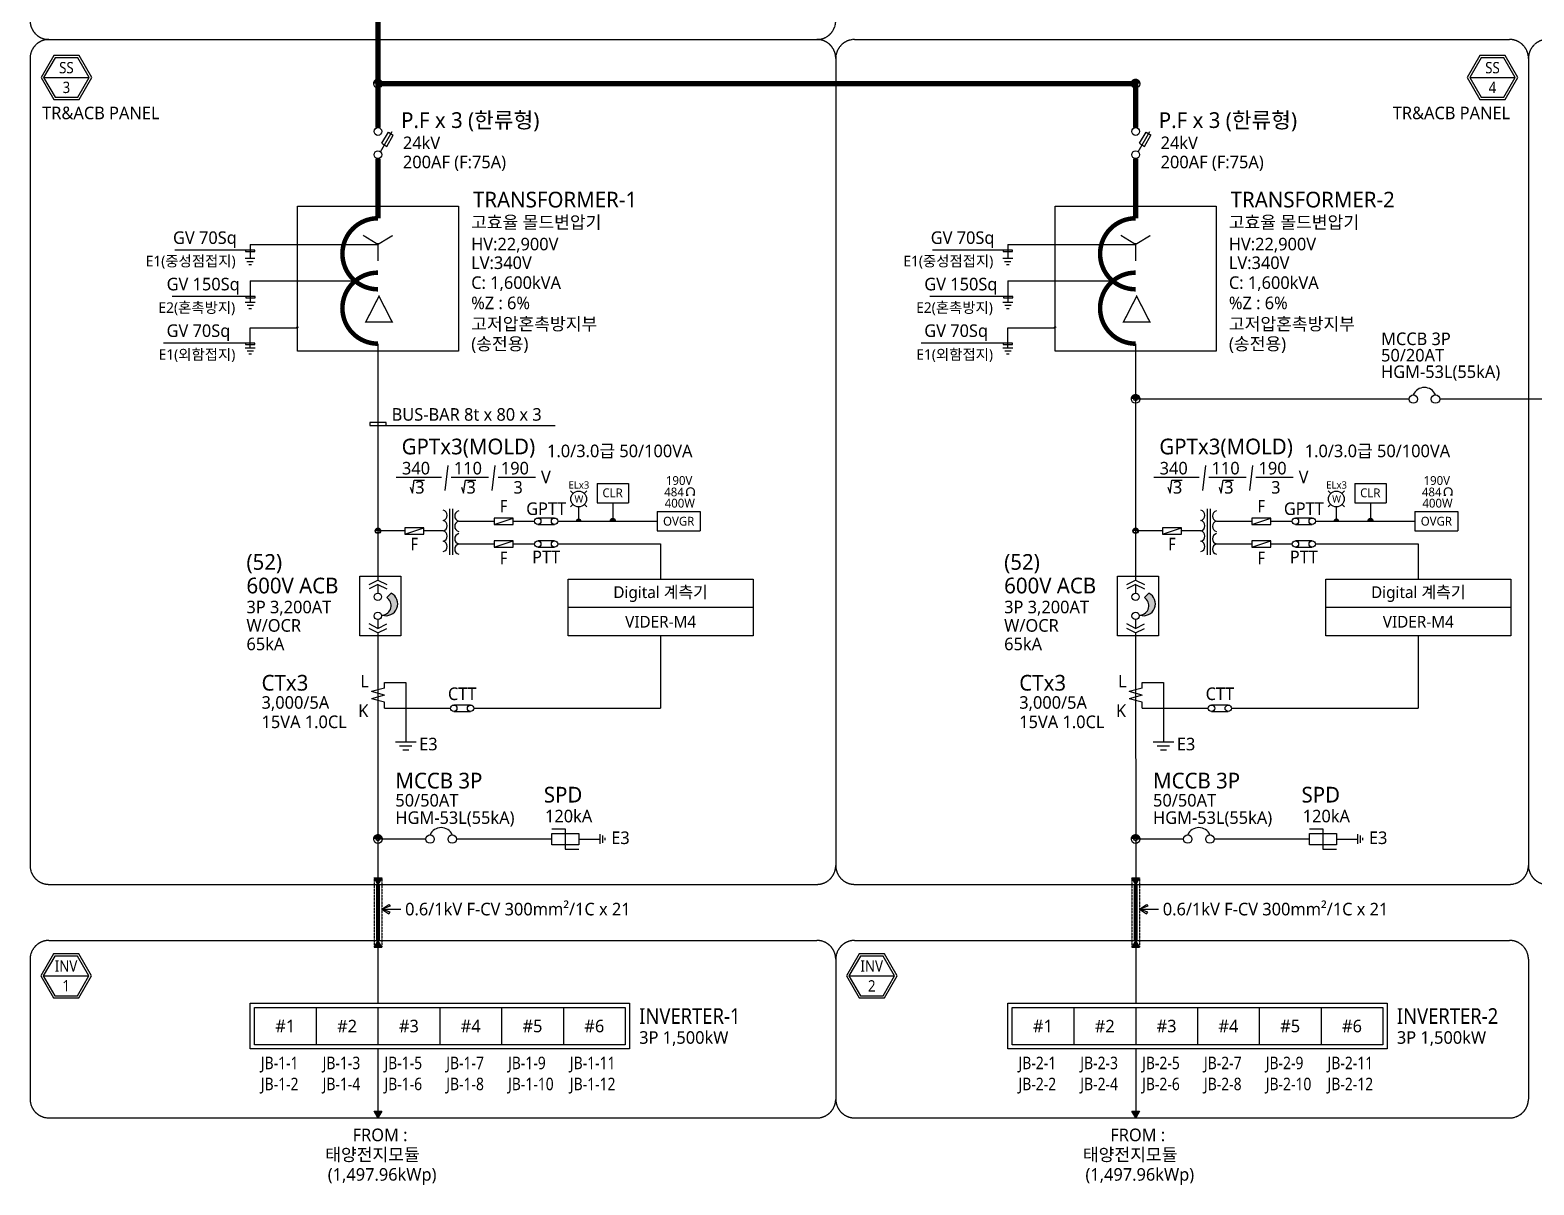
# Model space of a CAD drawing. Header units: millimetres. Extents: x 3366 to 510398, y 0 to 56757.
# Drawn here: x 99197 to 135123, y 2533 to 30112 of the extents above; entities that cross this region are included whole.
import ezdxf
from ezdxf.enums import TextEntityAlignment as Align

# ---------------------------------------------------------------- set-up
doc = ezdxf.new("R2010")
doc.units = ezdxf.units.MM
doc.linetypes.add('C4', pattern=[19, 16, -1, 1, -1])
doc.linetypes.add('LH2', pattern=[2.75, 2, -0.75])
for name, color, linetype in [('E-ELEC', 3, 'Continuous'), ('E-LINE', 4, 'Continuous'), ('E-TABL', 1, 'Continuous'), ('E-TEXT', 7, 'Continuous')]:
    doc.layers.add(name, color=color, linetype=linetype)
doc.styles.add('MG', font='malgun.ttf')

msp = doc.modelspace()

# ---------------------------------------------------------------- hatches: boundary and pattern name
at = {"layer": 'E-ELEC'}
for points in [[(107821.3, 16663.6), (107716.3, 16558.6, -0.7207592), (107611.3, 16138.8, 0.9260311)], [(125921.9, 16663.6), (125816.9, 16558.6, -0.7207592), (125711.9, 16138.8, 0.9260311)]]:
    msp.add_hatch(color=256, dxfattribs=at).paths.add_polyline_path(points)
at = {"layer": 'E-LINE'}
for points in [[(107508.1, 9710.7), (107417.2, 9868.2), (107599, 9868.2)], [(125608.7, 9710.7), (125517.8, 9868.2), (125699.6, 9868.2)], [(107508.1, 8370.8), (107417.2, 8213.3), (107599, 8213.3)], [(125608.7, 8370.8), (125517.8, 8213.3), (125699.6, 8213.3)], [(107508.1, 4133.5), (107417.2, 4291), (107599, 4291)], [(125608.7, 4133.5), (125517.8, 4291), (125699.6, 4291)]]:
    msp.add_hatch(color=256, dxfattribs=at).paths.add_polyline_path(points)

# ---------------------------------------------------------------- linework, layer by layer
at = {"color": 1}
for p, q in [((104568.5, 24856.6), (102655.4, 24856.6)), ((104344.6, 24856.2), (104344.6, 24824.3)), ((104344.6, 24824.3), (104568.5, 24824.3)), ((104568.5, 24824.3), (104568.5, 24856.6)), ((122669.1, 24856.6), (120756, 24856.6)), ((122445.2, 24856.2), (122445.2, 24824.3)), ((122445.2, 24824.3), (122669.1, 24824.3)), ((122669.1, 24824.3), (122669.1, 24856.6)), ((104575, 23747.1), (102593.8, 23747.1)), ((104351, 23746.7), (104351, 23714.8)), ((104351, 23714.8), (104575, 23714.8)), ((104575, 23714.8), (104575, 23747.1)), ((122675.5, 23747.1), (120694.4, 23747.1)), ((122451.6, 23746.7), (122451.6, 23714.8)), ((122451.6, 23714.8), (122675.5, 23714.8)), ((122675.5, 23714.8), (122675.5, 23747.1)), ((104568.5, 22635.2), (102386.2, 22635.2)), ((104344.6, 22634.7), (104344.6, 22602.8)), ((104568.5, 22602.8), (104568.5, 22635.2)), ((122669.1, 22635.2), (120486.8, 22635.2)), ((122445.2, 22634.7), (122445.2, 22602.8)), ((122669.1, 22602.8), (122669.1, 22635.2)), ((104344.6, 22602.8), (104568.5, 22602.8)), ((122445.2, 22602.8), (122669.1, 22602.8)), ((107699.6, 20739), (107313.8, 20739)), ((107313.8, 20739), (107313.8, 20672.4)), ((107313.8, 20672.4), (111742.8, 20672.4)), ((107699.6, 20676), (107699.6, 20739))]:
    msp.add_line(p, q, dxfattribs=at)
at = {"layer": 'E-ELEC'}
for p, q in [((107567.3, 27205.3), (107850.1, 27690.2)), ((107601.1, 27407.7), (107757.8, 27676.2)), ((125667.8, 27205.3), (125950.7, 27690.2)), ((125701.7, 27407.7), (125858.3, 27676.2)), ((107717.4, 27332), (107873.9, 27600.3)), ((125818, 27332), (125974.5, 27600.3)), ((109214.8, 18677.5), (109214.8, 17576.1)), ((109287.8, 18677.5), (109287.8, 17576.1)), ((127315.4, 18677.5), (127315.4, 17576.1)), ((127388.4, 18677.5), (127388.4, 17576.1)), ((107296.4, 16873.6), (107506.4, 16978.5)), ((107506.4, 16978.5), (107716.3, 16873.6)), ((125397, 16873.6), (125607, 16978.5)), ((125607, 16978.5), (125816.9, 16873.6)), ((107506.4, 16873.6), (107296.4, 16768.6)), ((107506.4, 16873.6), (107506.4, 16663.6)), ((107506.4, 16873.6), (107716.3, 16768.6)), ((107716.3, 16558.6), (107821.3, 16663.6)), ((125607, 16873.6), (125397, 16768.6)), ((125607, 16873.6), (125607, 16663.6)), ((125607, 16873.6), (125816.9, 16768.6)), ((125816.9, 16558.6), (125921.9, 16663.6)), ((107506.4, 15823.8), (107296.4, 15928.8)), ((107506.4, 15718.9), (107296.4, 15823.8)), ((107506.4, 16033.8), (107506.4, 15823.8)), ((107506.4, 15823.8), (107716.3, 15928.8)), ((107506.4, 15718.9), (107716.3, 15823.8)), ((125607, 15823.8), (125397, 15928.8)), ((125607, 15718.9), (125397, 15823.8)), ((125607, 16033.8), (125607, 15823.8)), ((125607, 15823.8), (125816.9, 15928.8)), ((125607, 15718.9), (125816.9, 15823.8)), ((108652.3, 10790.9), (107506.4, 10790.9)), ((111662.7, 10790.9), (109382.1, 10790.9)), ((112302.8, 10790.9), (112819.2, 10790.9)), ((112819.2, 10675.7), (112819.2, 10906)), ((112876.8, 10704.5), (112876.8, 10877.2)), ((112934.3, 10762.1), (112934.3, 10819.6)), ((126752.9, 10790.9), (125607, 10790.9)), ((129763.3, 10790.9), (127482.7, 10790.9)), ((130403.4, 10790.9), (130919.8, 10790.9)), ((130919.8, 10675.7), (130919.8, 10906)), ((130977.4, 10704.5), (130977.4, 10877.2)), ((131034.9, 10762.1), (131034.9, 10819.6)), ((104555, 6772.4), (113414.2, 6772.4)), ((122655.6, 6772.4), (131514.8, 6772.4))]:
    msp.add_line(p, q, dxfattribs=at)
at = {"layer": 'E-ELEC', "linetype": 'Continuous'}
for p, q in [((107757.8, 27676.2), (107874.7, 27600.5)), ((125858.3, 27676.2), (125975.2, 27600.5)), ((107601.7, 27407.5), (107717.6, 27332.4)), ((125702.3, 27407.5), (125818.2, 27332.4))]:
    msp.add_line(p, q, dxfattribs=at)
at = {"layer": 'E-ELEC', "color": 2}
for p, q in [((110281, 18459), (110281, 18307)), ((110737, 18459), (110281, 18459)), ((110737, 18307), (110737, 18459)), ((128381.6, 18459), (128381.6, 18307)), ((128837.6, 18459), (128381.6, 18459)), ((128837.6, 18307), (128837.6, 18459)), ((108146.6, 18227.5), (108146.6, 18075.5)), ((108602.6, 18227.5), (108146.6, 18227.5)), ((108146.6, 18075.5), (108602.6, 18075.5)), ((108602.6, 18075.5), (108602.6, 18227.5)), ((110281, 18307), (110737, 18307)), ((126247.2, 18227.5), (126247.2, 18075.5)), ((126703.2, 18227.5), (126247.2, 18227.5)), ((126247.2, 18075.5), (126703.2, 18075.5)), ((126703.2, 18075.5), (126703.2, 18227.5)), ((128381.6, 18307), (128837.6, 18307)), ((110281, 17915.5), (110281, 17763.5)), ((110737, 17915.5), (110281, 17915.5)), ((110281, 17763.5), (110737, 17763.5)), ((110737, 17763.5), (110737, 17915.5)), ((128381.6, 17915.5), (128381.6, 17763.5)), ((128837.6, 17915.5), (128381.6, 17915.5)), ((128381.6, 17763.5), (128837.6, 17763.5)), ((128837.6, 17763.5), (128837.6, 17915.5))]:
    msp.add_line(p, q, dxfattribs=at)
at = {"layer": 'E-ELEC', "color": 2, "linetype": 'Continuous'}
for p, q in [((110281, 18307), (110737, 18459)), ((128381.6, 18307), (128837.6, 18459)), ((108146.6, 18075.5), (108602.6, 18227.5)), ((126247.2, 18075.5), (126703.2, 18227.5)), ((110281, 17763.5), (110737, 17915.5)), ((128381.6, 17763.5), (128837.6, 17915.5))]:
    msp.add_line(p, q, dxfattribs=at)
at = {"layer": 'E-ELEC', "ltscale": 10}
for p, q in [((111662.7, 11034.7), (111982.8, 11034.7)), ((111982.8, 11034.7), (111982.8, 10547)), ((129763.3, 11034.7), (130083.3, 11034.7)), ((130083.3, 11034.7), (130083.3, 10547)), ((111982.8, 10547), (112302.8, 10547)), ((130083.3, 10547), (130403.4, 10547))]:
    msp.add_line(p, q, dxfattribs=at)
at = {"layer": 'E-ELEC', "elevation": 0}
for points in [[(107506.4, 25617.6, 107.7, 107.7, 1), (107506.4, 23921.2, 0, 0, 0)], [(125607, 25617.6, 107.7, 107.7, 1), (125607, 23921.2, 0, 0, 0)]]:
    msp.add_lwpolyline(points, format="xyseb", dxfattribs=at)
at = {"layer": 'E-ELEC', "const_width": 107.7, "elevation": 0}
for points in [[(107506.4, 22622.1, -1), (107506.4, 24318.6, -1)], [(125607, 22622.1, -1), (125607, 24318.6, -1)]]:
    msp.add_lwpolyline(points, format="xyb", dxfattribs=at)
at = {"layer": 'E-ELEC', "ltscale": 10, "elevation": 0}
for points in [[(111662.7, 10928.2), (112302.8, 10928.2), (112302.8, 10653.5), (111662.7, 10653.5)], [(129763.3, 10928.2), (130403.4, 10928.2), (130403.4, 10653.5), (129763.3, 10653.5)]]:
    msp.add_lwpolyline(points, close=True, dxfattribs=at)
at = {"layer": 'E-ELEC', "elevation": 0}
for points in [[(104455, 6872.4), (113514.2, 6872.4), (113514.2, 5781.1), (104455, 5781.1)], [(122555.6, 6872.4), (131614.8, 6872.4), (131614.8, 5781.1), (122555.6, 5781.1)]]:
    msp.add_lwpolyline(points, close=True, dxfattribs=at)
for points in [[(113414.2, 5881.1), (104555, 5881.1), (104555, 6772.4)], [(106031.6, 6772.4), (106031.6, 5881.1)], [(107508.1, 6772.4), (107508.1, 5881.1)], [(108984.6, 6772.4), (108984.6, 5881.1)], [(110461.2, 6772.4), (110461.2, 5881.1)], [(111937.7, 6772.4), (111937.7, 5881.1)], [(113414.2, 6772.4), (113414.2, 5881.1)], [(131514.8, 5881.1), (122655.6, 5881.1), (122655.6, 6772.4)], [(124132.2, 6772.4), (124132.2, 5881.1)], [(125608.7, 6772.4), (125608.7, 5881.1)], [(127085.2, 6772.4), (127085.2, 5881.1)], [(128561.7, 6772.4), (128561.7, 5881.1)], [(130038.3, 6772.4), (130038.3, 5881.1)], [(131514.8, 6772.4), (131514.8, 5881.1)]]:
    msp.add_lwpolyline(points, dxfattribs=at)
at = {"layer": 'E-ELEC'}
for centre, radius in [((107506.4, 28830.7), 100.8), ((107506.4, 28830.7), 40.3), ((125607, 28830.7), 100.8), ((125607, 28830.7), 40.3), ((107506.4, 27690.2), 92.4), ((125607, 27690.2), 92.4), ((107506.4, 27135.8), 92.4), ((125607, 27135.8), 92.4), ((125607, 21300.6), 100.8), ((125607, 21300.6), 40.3), ((132241.6, 21300.6), 100.3), ((132770.9, 21300.6), 100.3), ((107506.4, 18151.5), 53.5), ((125607, 18151.5), 53.5), ((107506.4, 16576.1), 87.5), ((125607, 16576.1), 87.5), ((107506.4, 16121.3), 87.5), ((125607, 16121.3), 87.5), ((107506.4, 10790.9), 100.8), ((107506.4, 10790.9), 40.3), ((108752.6, 10790.9), 100.3), ((109281.8, 10790.9), 100.3), ((125607, 10790.9), 100.8), ((125607, 10790.9), 40.3), ((126853.2, 10790.9), 100.3), ((127382.4, 10790.9), 100.3)]:
    msp.add_circle(centre, radius, dxfattribs=at)
for centre, radius, start, end in [((132506.3, 21288.8), 287.4, 22.9493, 157.0507), ((109034.5, 18522.1), 127.4, 284.17223, 75.82777), ((109034.5, 18275), 127.4, 284.17223, 75.82777), ((109468.1, 18506.5), 127.4, 104.17223, 255.82777), ((109468.1, 18259.4), 127.4, 104.17223, 255.82777), ((127135.1, 18522.1), 127.4, 284.17223, 75.82777), ((127135.1, 18275), 127.4, 284.17223, 75.82777), ((127568.7, 18506.5), 127.4, 104.17223, 255.82777), ((127568.7, 18259.4), 127.4, 104.17223, 255.82777), ((109034.5, 18027.9), 127.4, 284.17223, 75.82777), ((109468.1, 17963.1), 127.4, 104.17223, 255.82777), ((127135.1, 18027.9), 127.4, 284.17223, 75.82777), ((127568.7, 17963.1), 127.4, 104.17223, 255.82777), ((109034.5, 17780.8), 127.4, 284.17223, 75.82777), ((109468.1, 17716), 127.4, 104.17223, 255.82777), ((127135.1, 17780.8), 127.4, 284.17223, 75.82777), ((127568.7, 17716), 127.4, 104.17223, 255.82777), ((107696.1, 16409.3), 283.5, 252.5973, 63.79989), ((107593.9, 16366.2), 228.1, 274.39871, 57.52881), ((125796.7, 16409.3), 283.5, 252.5973, 63.79989), ((125694.4, 16366.2), 228.1, 274.39871, 57.52881), ((109017.2, 10779.1), 287.4, 22.9493, 157.0507), ((127117.8, 10779.1), 287.4, 22.9493, 157.0507)]:
    msp.add_arc(centre, radius, start, end, dxfattribs=at)
at = {"layer": 'E-LINE', "linetype": 'Continuous'}
for p, q in [((107506.4, 22622.1), (107506.4, 16978.5)), ((125607, 22622.1), (125607, 16978.5))]:
    msp.add_line(p, q, dxfattribs=at)
at = {"layer": 'E-LINE'}
for p, q in [((132141.4, 21300.6), (125607, 21300.6)), ((138187.8, 21300.6), (132871.2, 21300.6)), ((107506.4, 15718.9), (107508.1, 9710.7)), ((125607, 15718.9), (125608.7, 9710.7)), ((107508.1, 8213.3), (107508.1, 6872.4)), ((125608.7, 8213.3), (125608.7, 6872.4)), ((107508.1, 5781.1), (107508.1, 4133.5)), ((125608.7, 5781.1), (125608.7, 4133.5))]:
    msp.add_line(p, q, dxfattribs=at)
at = {"layer": 'E-LINE', "const_width": 130, "elevation": 0}
for points in [[(107506.4, 34849.6), (107506.4, 27782.6)], [(125607, 28830.7), (107506.4, 28830.7)], [(125607, 28830.7), (125607, 27782.6)], [(107506.4, 27043.4), (107506.4, 25617.6)], [(125607, 27043.4), (125607, 25617.6)]]:
    msp.add_lwpolyline(points, dxfattribs=at)
at = {"layer": 'E-LINE', "elevation": 0}
for points in [[(107508.1, 9710.7), (107417.2, 9868.2), (107599, 9868.2)], [(125608.7, 9710.7), (125517.8, 9868.2), (125699.6, 9868.2)], [(107508.1, 8370.8), (107417.2, 8213.3), (107599, 8213.3)], [(125608.7, 8370.8), (125517.8, 8213.3), (125699.6, 8213.3)], [(107508.1, 4133.5), (107417.2, 4291), (107599, 4291)], [(125608.7, 4133.5), (125517.8, 4291), (125699.6, 4291)]]:
    msp.add_lwpolyline(points, close=True, dxfattribs=at)
at = {"layer": 'E-LINE', "linetype": 'LH2', "const_width": 100, "elevation": 0, "flags": 128}
for points in [[(107508.1, 9710.7), (107508.1, 8370.8)], [(125608.7, 9710.7), (125608.7, 8370.8)]]:
    msp.add_lwpolyline(points, dxfattribs=at)
at = {"layer": 'E-LINE'}
for centre in [(107506.4, 18151.5), (125607, 18151.5)]:
    msp.add_circle(centre, 63, dxfattribs=at)
at = {"layer": 'E-TABL', "color": 1, "linetype": 'C4'}
for p, q in [((99646.8, 29886.6), (117993.9, 29886.6)), ((118893.9, 29886.6), (134541.9, 29886.6)), ((99196.8, 29436.6), (99196.8, 10160.7)), ((118443.9, 29436.6), (118443.9, 10160.7)), ((134991.9, 29436.6), (134991.9, 10160.7)), ((99646.8, 9710.7), (117993.9, 9710.7)), ((118893.9, 9710.7), (134541.9, 9710.7)), ((99646.8, 8370.8), (117993.9, 8370.8)), ((118893.9, 8370.8), (134541.9, 8370.8)), ((99196.8, 7920.8), (99196.8, 4583.5)), ((118443.9, 7920.8), (118443.9, 4583.5)), ((134991.9, 7920.8), (134991.9, 4583.5)), ((99646.8, 4133.5), (117993.9, 4133.5)), ((118893.9, 4133.5), (134541.9, 4133.5))]:
    msp.add_line(p, q, dxfattribs=at)
at = {"layer": 'E-TABL', "linetype": 'Continuous'}
for p, q in [((99520.6, 28979), (100609.5, 28979)), ((133588, 28979), (134676.9, 28979)), ((99512.2, 7523.8), (100601.1, 7523.8)), ((118759.2, 7523.8), (119848.1, 7523.8))]:
    msp.add_line(p, q, dxfattribs=at)
at = {"layer": 'E-TABL', "color": 0}
for p, q in [((104456.5, 24993.1), (107506.4, 24993.1)), ((122557.1, 24993.1), (125607, 24993.1)), ((104456.5, 24123.1), (106964.7, 24123.1)), ((122557.1, 24123.1), (125065.3, 24123.1))]:
    msp.add_line(p, q, dxfattribs=at)
at = {"layer": 'E-TABL', "linetype": 'LH2'}
for p, q in [((107417.2, 9868.2), (107417.2, 8213.3)), ((107599, 9868.2), (107599, 8213.3)), ((125517.8, 9868.2), (125517.8, 8213.3)), ((125699.6, 9868.2), (125699.6, 8213.3))]:
    msp.add_line(p, q, dxfattribs=at)
at = {"layer": 'E-TABL'}
for p, q in [((107599, 9119.5), (108054.8, 9119.5)), ((125699.6, 9119.5), (126155.4, 9119.5))]:
    msp.add_line(p, q, dxfattribs=at)
at = {"layer": 'E-TABL', "linetype": 'Continuous', "elevation": 0}
for points in [[(99792.8, 29450.5), (99520.6, 28979), (99792.8, 28507.5), (100337.3, 28507.5), (100609.5, 28979), (100337.3, 29450.5)], [(133860.2, 29450.5), (133588, 28979), (133860.2, 28507.5), (134404.7, 28507.5), (134676.9, 28979), (134404.7, 29450.5)], [(105581.8, 25907.1), (109430.9, 25907.1), (109430.9, 22444.8), (105581.8, 22444.8)], [(123682.4, 25907.1), (127531.5, 25907.1), (127531.5, 22444.8), (123682.4, 22444.8)], [(107077.9, 17068.6), (108055.3, 17068.6), (108055.3, 15646), (107077.9, 15646)], [(125178.5, 17068.6), (126155.9, 17068.6), (126155.9, 15646), (125178.5, 15646)], [(99784.4, 7995.3), (99512.2, 7523.8), (99784.4, 7052.2), (100328.9, 7052.2), (100601.1, 7523.8), (100328.9, 7995.3)], [(119031.4, 7995.3), (118759.2, 7523.8), (119031.4, 7052.2), (119575.9, 7052.2), (119848.1, 7523.8), (119575.9, 7995.3)]]:
    msp.add_lwpolyline(points, close=True, dxfattribs=at)
at = {"layer": 'E-TABL', "linetype": 'Continuous', "const_width": 32.3, "elevation": 0}
for points in [[(107506.4, 24993.1), (107152.9, 25210.5)], [(107858.1, 25206.1), (107506.4, 24993.1), (107506.4, 24596.8)], [(125607, 24993.1), (125253.5, 25210.5)], [(125958.7, 25206.1), (125607, 24993.1), (125607, 24596.8)]]:
    msp.add_lwpolyline(points, dxfattribs=at)
for points in [[(107217.2, 23143), (107531.6, 23756.6), (107846, 23143)], [(125317.8, 23143), (125632.2, 23756.6), (125946.6, 23143)]]:
    msp.add_lwpolyline(points, close=True, dxfattribs=at)
at = {"layer": 'E-TABL', "color": 0, "elevation": 0}
for points in [[(104456.5, 22519.4), (104456.5, 23002.3), (105581.8, 23002.3)], [(122557.1, 22519.4), (122557.1, 23002.3), (123682.4, 23002.3)]]:
    msp.add_lwpolyline(points, dxfattribs=at)
at = {"layer": 'E-TABL', "elevation": 0}
for points in [[(107802.3, 9192.5), (107599, 9119.5), (107764.4, 9230.3)], [(107599, 9119.5), (107764.4, 9008.6), (107802.3, 9046.4)], [(125902.8, 9192.5), (125699.6, 9119.5), (125865, 9230.3)], [(125699.6, 9119.5), (125865, 9008.6), (125902.8, 9046.4)]]:
    msp.add_lwpolyline(points, close=True, dxfattribs=at)
at = {"layer": 'E-TABL', "color": 1, "linetype": 'C4'}
for centre, start, end in [((99646.8, 30336.6), 180, 270), ((117993.9, 30336.6), 270, 0), ((99646.8, 29436.6), 90, 180), ((117993.9, 29436.6), 0, 90), ((118893.9, 29436.6), 90, 180), ((134541.9, 29436.6), 0, 90), ((135441.9, 29436.6), 90, 180), ((99646.8, 10160.7), 180, 270), ((117993.9, 10160.7), 270, 0), ((118893.9, 10160.7), 180, 270), ((134541.9, 10160.7), 270, 0), ((135441.9, 10160.7), 180, 270), ((99646.8, 7920.8), 90, 180), ((117993.9, 7920.8), 0, 90), ((118893.9, 7920.8), 90, 180), ((134541.9, 7920.8), 0, 90), ((99646.8, 4583.5), 180, 270), ((117993.9, 4583.5), 270, 0), ((118893.9, 4583.5), 180, 270), ((134541.9, 4583.5), 270, 0)]:
    msp.add_arc(centre, 450, start, end, dxfattribs=at)
at = {"layer": 'E-TEXT'}
for p, q in [((104456.5, 24993.1), (104456.5, 24655.1)), ((122557.1, 24993.1), (122557.1, 24655.1)), ((104570, 24655.1), (104332.2, 24655.1)), ((104526, 24579), (104376.2, 24579)), ((104482.7, 24503.9), (104419.5, 24503.9)), ((122670.6, 24655.1), (122432.8, 24655.1)), ((122626.6, 24579), (122476.8, 24579)), ((122583.3, 24503.9), (122520.1, 24503.9)), ((104456.5, 24123.1), (104456.5, 23608.2)), ((122557.1, 24123.1), (122557.1, 23608.2)), ((104575.4, 23608.2), (104337.7, 23608.2)), ((104531.5, 23532.1), (104381.6, 23532.1)), ((104488.1, 23457), (104425, 23457)), ((122676, 23608.2), (122438.2, 23608.2)), ((122632, 23532.1), (122482.2, 23532.1)), ((122588.7, 23457), (122525.5, 23457)), ((104575.4, 22519.4), (104337.7, 22519.4)), ((104531.5, 22443.2), (104381.6, 22443.2)), ((104488.1, 22368.2), (104425, 22368.2)), ((122676, 22519.4), (122438.2, 22519.4)), ((122632, 22443.2), (122482.2, 22443.2)), ((122588.7, 22368.2), (122525.5, 22368.2)), ((107938.8, 19434.4), (109026.4, 19434.4)), ((109175, 19711.2), (109102.2, 19113.9)), ((109256.7, 19434.4), (110148.4, 19434.4)), ((110297.1, 19711.2), (110224.2, 19113.9)), ((110378.7, 19434.4), (111270.4, 19434.4)), ((126039.4, 19434.4), (127126.9, 19434.4)), ((127275.6, 19711.2), (127202.7, 19113.9)), ((127357.3, 19434.4), (128249, 19434.4)), ((128397.6, 19711.2), (128324.8, 19113.9)), ((128479.3, 19434.4), (129371, 19434.4)), ((112740.5, 19285), (112740.5, 18823.5)), ((112740.5, 19285), (113495.6, 19285)), ((113495.6, 19285), (113495.6, 18823.5)), ((130841.1, 19285), (130841.1, 18823.5)), ((130841.1, 19285), (131596.2, 19285)), ((131596.2, 19285), (131596.2, 18823.5)), ((112302.9, 18383), (112302.9, 18724.7)), ((112740.5, 18823.5), (113495.6, 18823.5)), ((113118.1, 18823.5), (113118.1, 18383)), ((114870.1, 19002.6), (114915.4, 19002.6)), ((115076.7, 19002.6), (115031.3, 19002.6)), ((130403.5, 18383), (130403.5, 18724.7)), ((130841.1, 18823.5), (131596.2, 18823.5)), ((131218.7, 18823.5), (131218.7, 18383)), ((132970.6, 19002.6), (133016, 19002.6)), ((133177.2, 19002.6), (133131.9, 19002.6)), ((109436.9, 18383), (110281, 18383)), ((110737, 18383), (111249.4, 18383)), ((111726.1, 18459), (111325.4, 18459)), ((111802.1, 18383), (114178.3, 18383)), ((114178.3, 18613.7), (114178.3, 18152.2)), ((114178.3, 18613.7), (115204.1, 18613.7)), ((115204.1, 18613.7), (115204.1, 18152.2)), ((127537.5, 18383), (128381.6, 18383)), ((128837.6, 18383), (129350, 18383)), ((129826.7, 18459), (129426, 18459)), ((129902.7, 18383), (132278.8, 18383)), ((132278.8, 18613.7), (132278.8, 18152.2)), ((132278.8, 18613.7), (133304.7, 18613.7)), ((133304.7, 18613.7), (133304.7, 18152.2)), ((108146.6, 18151.5), (107506.4, 18151.5)), ((109065.7, 18151.5), (108602.6, 18151.5)), ((111325.4, 18307), (111726.1, 18307)), ((114178.3, 18152.2), (115204.1, 18152.2)), ((126247.2, 18151.5), (125607, 18151.5)), ((127166.3, 18151.5), (126703.2, 18151.5)), ((129426, 18307), (129826.7, 18307)), ((132278.8, 18152.2), (133304.7, 18152.2)), ((109436.9, 17839.5), (110281, 17839.5)), ((110737, 17839.5), (111249.4, 17839.5)), ((111726.1, 17915.5), (111325.4, 17915.5)), ((111325.4, 17763.5), (111726.1, 17763.5)), ((111802.1, 17839.5), (114259.8, 17839.5)), ((114259.8, 17839.5), (114259.8, 16997.4)), ((127537.5, 17839.5), (128381.6, 17839.5)), ((128837.6, 17839.5), (129350, 17839.5)), ((129826.7, 17915.5), (129426, 17915.5)), ((129426, 17763.5), (129826.7, 17763.5)), ((129902.7, 17839.5), (132360.4, 17839.5)), ((132360.4, 17839.5), (132360.4, 16997.4)), ((114259.8, 15645.1), (114259.8, 13916.2)), ((132360.4, 15645.1), (132360.4, 13916.2)), ((107660.3, 14398), (107352.4, 14313.5)), ((107660.3, 14398), (107660.3, 14533.8)), ((107660.3, 14533.8), (108172.3, 14533.8)), ((108172.3, 14533.8), (108172.3, 13112.1)), ((125760.9, 14398), (125453, 14313.5)), ((125760.9, 14398), (125760.9, 14533.8)), ((125760.9, 14533.8), (126272.8, 14533.8)), ((126272.8, 14533.8), (126272.8, 13112.1)), ((107660.3, 14229), (107352.4, 14313.5)), ((107660.3, 14229), (107352.4, 14144.5)), ((107660.3, 14060.1), (107352.4, 14144.5)), ((107660.3, 13916.2), (107660.3, 14060.1)), ((125760.9, 14229), (125453, 14313.5)), ((125760.9, 14229), (125453, 14144.5)), ((125760.9, 14060.1), (125453, 14144.5)), ((125760.9, 13916.2), (125760.9, 14060.1)), ((109720.1, 13992.2), (109319.3, 13992.2)), ((109319.3, 13840.2), (109720.1, 13840.2)), ((127820.6, 13992.2), (127419.9, 13992.2)), ((127419.9, 13840.2), (127820.6, 13840.2)), ((107926.7, 13112.1), (108417.8, 13112.1)), ((108024.9, 13015.8), (108319.6, 13015.8)), ((126027.3, 13112.1), (126518.4, 13112.1)), ((126125.5, 13015.8), (126420.2, 13015.8)), ((108098.6, 12919.5), (108245.9, 12919.5)), ((126199.2, 12919.5), (126346.5, 12919.5))]:
    msp.add_line(p, q, dxfattribs=at)
at = {"layer": 'E-TEXT', "linetype": 'Continuous'}
for p, q in [((112167.1, 19043.8), (112103.5, 19105.3)), ((112498.5, 19105.3), (112437, 19045.7)), ((130267.6, 19043.8), (130204.1, 19105.3)), ((130599.1, 19105.3), (130537.5, 19045.7)), ((112166.3, 18783.4), (112103.5, 18722.6)), ((112498.5, 18722.6), (112437.8, 18781.5)), ((130266.8, 18783.4), (130204.1, 18722.6)), ((130599.1, 18722.6), (130538.4, 18781.5)), ((107660.3, 13916.2), (109243.3, 13916.2)), ((109796.1, 13916.2), (114259.8, 13916.2)), ((125760.9, 13916.2), (127343.9, 13916.2)), ((127896.6, 13916.2), (132360.4, 13916.2))]:
    msp.add_line(p, q, dxfattribs=at)
at = {"layer": 'E-TEXT', "linetype": 'Continuous', "elevation": 0}
for points in [[(99761.7, 29504.4), (99458.4, 28979), (99761.7, 28453.6), (100368.4, 28453.6), (100671.7, 28979), (100368.4, 29504.4)], [(133829.1, 29504.4), (133525.8, 28979), (133829.1, 28453.6), (134435.8, 28453.6), (134739.1, 28979), (134435.8, 29504.4)], [(99753.3, 8049.2), (99450, 7523.8), (99753.3, 6998.4), (100360, 6998.4), (100663.3, 7523.8), (100360, 8049.2)], [(119000.3, 8049.2), (118697, 7523.8), (119000.3, 6998.4), (119607, 6998.4), (119910.3, 7523.8), (119607, 8049.2)]]:
    msp.add_lwpolyline(points, close=True, dxfattribs=at)
for points in [[(107566.7, 28830.7, 120.6, 120.6, 1), (107446.1, 28830.7, 0, 0, 0)], [(125667.3, 28830.7, 120.6, 120.6, 1), (125546.6, 28830.7, 0, 0, 0)], [(125667.3, 21300.6, 120.6, 120.6, 1), (125546.6, 21300.6, 0, 0, 0)], [(107566.7, 10790.9, 120.6, 120.6, 1), (107446.1, 10790.9, 0, 0, 0)], [(125667.3, 10790.9, 120.6, 120.6, 1), (125546.6, 10790.9, 0, 0, 0)]]:
    msp.add_lwpolyline(points, format="xyseb", dxfattribs=at)
at = {"layer": 'E-TEXT', "elevation": 0}
for points in [[(107524.5, 24993.1, 36.2, 36.2, 1), (107488.3, 24993.1, 0, 0, 0)], [(125625.1, 24993.1, 36.2, 36.2, 1), (125588.9, 24993.1, 0, 0, 0)]]:
    msp.add_lwpolyline(points, format="xyseb", dxfattribs=at)
for points, const_width in [([(106982.8, 24123.1, 1), (106946.6, 24123.1, 1)], 36.2), ([(125083.4, 24123.1, 1), (125047.2, 24123.1, 1)], 36.2), ([(105599.9, 23002.3, 1), (105563.7, 23002.3, 1)], 36.2), ([(123700.5, 23002.3, 1), (123664.3, 23002.3, 1)], 36.2), ([(112269.6, 18383, -1), (112336.3, 18383, -1)], 66.7), ([(113158.1, 18383, 1), (113078.1, 18383)], 80), ([(130370.2, 18383, -1), (130436.9, 18383, -1)], 66.7), ([(131258.7, 18383, 1), (131178.7, 18383)], 80), ([(107546.4, 18151.5, 1), (107466.4, 18151.5)], 80), ([(125647, 18151.5, 1), (125567, 18151.5)], 80)]:
    msp.add_lwpolyline(points, format="xyb", dxfattribs=dict(at, const_width=const_width))
for points in [[(108277, 19195.4), (108329.5, 19049.7), (108370.3, 19364.4), (108618.2, 19364.4)], [(109501.6, 19195.4), (109554.1, 19049.7), (109594.9, 19364.4), (109842.8, 19364.4)], [(126377.6, 19195.4), (126430.1, 19049.7), (126470.9, 19364.4), (126718.8, 19364.4)], [(127602.2, 19195.4), (127654.7, 19049.7), (127695.5, 19364.4), (127943.3, 19364.4)], [(116467.3, 16997.4), (116467.3, 15645.1), (112052.3, 15645.1), (112052.3, 16997.4)], [(112052.3, 16997.4), (116467.3, 16997.4)], [(134567.9, 16997.4), (134567.9, 15645.1), (130152.9, 15645.1), (130152.9, 16997.4)], [(130152.9, 16997.4), (134567.9, 16997.4)], [(116467.3, 16321.3), (112052.3, 16321.3)], [(134567.9, 16321.3), (130152.9, 16321.3)]]:
    msp.add_lwpolyline(points, dxfattribs=at)
at = {"layer": 'E-TEXT', "linetype": 'Continuous'}
for centre in [(112302.9, 18913.2), (130403.5, 18913.2)]:
    msp.add_circle(centre, 188.5, dxfattribs=at)
at = {"layer": 'E-TEXT'}
for centre in [(111325.4, 18383), (111726.1, 18383), (129426, 18383), (129826.7, 18383), (111325.4, 17839.5), (111726.1, 17839.5), (129426, 17839.5), (129826.7, 17839.5), (109319.3, 13916.2), (109720.1, 13916.2), (127419.9, 13916.2), (127820.6, 13916.2)]:
    msp.add_circle(centre, 76, dxfattribs=at)
for centre in [(114973.4, 19081.4), (133073.9, 19081.4)]:
    msp.add_arc(centre, 97.8, 306.33604, 233.66396, dxfattribs=at)

# ---------------------------------------------------------------- texts
at = {"style": 'MG'}
for s, p in [('GV 70Sq', (102612, 25005.1)), ('GV 70Sq', (120712.6, 25005.1)), ('GV 150Sq', (102458.9, 23895.6)), ('GV 150Sq', (120559.5, 23895.6)), ('GV 70Sq', (102457.9, 22783.6)), ('GV 70Sq', (120558.5, 22783.6)), ('BUS-BAR 8t x 80 x 3', (107835.3, 20783.5))]:
    msp.add_text(s, height=300, dxfattribs=at).set_placement(p)
at = {"layer": 'E-ELEC', "style": 'MG'}
for s, p in [('고효율 몰드변압기', (109732.7, 25370.8)), ('고효율 몰드변압기', (127833.3, 25370.8)), ('C: 1,600kVA', (109735.3, 23931.1)), ('C: 1,600kVA', (127835.9, 23931.1))]:
    msp.add_text(s, height=300, dxfattribs=at).set_placement(p)
for p in [(114259.8, 15983.2), (132360.4, 15983.2)]:
    msp.add_text('VIDER-M4', height=280, dxfattribs=at).set_placement(p, align=Align.MIDDLE)
at = {"layer": 'E-LINE', "style": 'MG'}
for s, p in [('P.F x 3 (한류형)', (108060.6, 27774)), ('P.F x 3 (한류형)', (126161.2, 27774)), ('TRANSFORMER-1', (109777.8, 25875.7)), ('TRANSFORMER-2', (127878.4, 25875.7)), ('(52)', (104366.3, 17223.3)), ('(52)', (122466.9, 17223.3)), ('600V ACB', (104366.3, 16659.2)), ('600V ACB', (122466.9, 16659.2)), ('CTx3', (104726.7, 14337.1)), ('CTx3', (122827.3, 14337.1)), ('MCCB 3P', (107923.8, 12001.4)), ('MCCB 3P', (126024.4, 12001.4)), ('SPD', (111469.8, 11664.8)), ('SPD', (129570.4, 11664.8))]:
    msp.add_text(s, height=375, dxfattribs=at).set_placement(p)
for s, height, p in [('GPTx3(MOLD)', 375, (109668.4, 20128.7)), ('GPTx3(MOLD)', 375, (127768.9, 20128.7)), ('Digital 계측기', 280, (114259.8, 16659.4)), ('Digital 계측기', 280, (132360.4, 16659.4))]:
    msp.add_text(s, height=height, dxfattribs=at).set_placement(p, align=Align.MIDDLE)
at = {"layer": 'E-LINE', "style": 'MG', "width": 0.9}
for s, p in [('INVERTER-1', (113748, 6378.2)), ('INVERTER-2', (131848.6, 6378.2))]:
    msp.add_text(s, height=375, dxfattribs=at).set_placement(p)
at = {"layer": 'E-TEXT', "linetype": 'Continuous', "style": 'MG', "width": 0.9}
for s, p in [('SS', (100065, 29214.8)), ('SS', (134132.4, 29214.8)), ('3', (100065, 28743.2)), ('4', (134132.4, 28743.2)), ('INV', (100056.6, 7759.5)), ('INV', (119303.7, 7759.5)), ('1', (100056.6, 7288)), ('2', (119303.7, 7288))]:
    msp.add_text(s, height=270, dxfattribs=at).set_placement(p, align=Align.MIDDLE)
at = {"layer": 'E-TEXT', "linetype": 'Continuous', "style": 'MG'}
for s, p in [('TR&ACB PANEL', (99485.1, 27982.8)), ('TR&ACB PANEL', (131750.8, 27982.8)), ('MCCB 3P', (131471.8, 22589)), ('50/20AT', (131471.8, 22197.6)), ('HGM-53L(55kA)', (131471.8, 21803.1)), ('1.0/3.0급 50/100VA', (111547.3, 19912.1)), ('1.0/3.0급 50/100VA', (129647.9, 19912.1)), ('3P 3,200AT', (104366.3, 16184.4)), ('3P 3,200AT', (122466.9, 16184.4)), ('W/OCR', (104366.3, 15743.9)), ('W/OCR', (122466.9, 15743.9)), ('65kA', (104366.3, 15301.9)), ('65kA', (122466.9, 15301.9)), ('3,000/5A', (104726.7, 13904.6)), ('3,000/5A', (122827.3, 13904.6)), ('15VA 1.0CL', (104726.7, 13442.1)), ('15VA 1.0CL', (122827.3, 13442.1)), ('E3', (108491.8, 12911.1)), ('E3', (126592.4, 12911.1)), ('50/50AT', (107923.8, 11568.9)), ('50/50AT', (126024.4, 11568.9)), ('HGM-53L(55kA)', (107923.8, 11154.5)), ('HGM-53L(55kA)', (126024.4, 11154.5)), ('3P 1,500kW', (113748, 5903.5)), ('3P 1,500kW', (131848.6, 5903.5))]:
    msp.add_text(s, height=300, dxfattribs=at).set_placement(p)
at = {"layer": 'E-TEXT', "style": 'MG'}
for s, p in [('24kV', (108104.5, 27269.1)), ('24kV', (126205, 27269.1)), ('200AF (F:75A)', (108104.5, 26812)), ('200AF (F:75A)', (126205, 26812)), ('HV:22,900V', (109733.3, 24851.4)), ('HV:22,900V', (127833.9, 24851.4)), ('LV:340V', (109733.3, 24405.6)), ('LV:340V', (127833.9, 24405.6)), ('%%%Z : 6%%%', (109735.3, 23446.1)), ('%%%Z : 6%%%', (127835.9, 23446.1)), ('고저압혼촉방지부', (109735.3, 22944.7)), ('고저압혼촉방지부', (127835.9, 22944.7)), ('(송전용)', (109737.4, 22470.2)), ('(송전용)', (127838, 22470.2)), ('340', (108082.1, 19499.9)), ('110', (109322, 19499.9)), ('190', (110444, 19499.9)), ('340', (126182.7, 19499.9)), ('110', (127422.6, 19499.9)), ('190', (128544.6, 19499.9)), ('V', (111402.7, 19288.7)), ('V', (129503.3, 19288.7)), ('3', (108397.8, 19042.7)), ('3', (109622.3, 19042.7)), ('3', (110744.4, 19042.7)), ('3', (126498.3, 19042.7)), ('3', (127722.9, 19042.7)), ('3', (128844.9, 19042.7)), ('120kA', (111498.7, 11191.3)), ('120kA', (129599.3, 11191.3)), ('E3', (113081.1, 10673.4)), ('E3', (131181.7, 10673.4)), ('0.6/1kV F-CV 300mm²/1C x 21', (108156.4, 8969.6)), ('0.6/1kV F-CV 300mm²/1C x 21', (126257, 8969.6)), ('FROM :', (106901.2, 3577.4)), ('FROM :', (125001.8, 3577.4)), ('태양전지모듈', (106247.1, 3105.6)), ('태양전지모듈', (124347.7, 3105.6)), ('(1,497.96kWp)', (106308.3, 2633.7)), ('(1,497.96kWp)', (124408.9, 2633.7))]:
    msp.add_text(s, height=300, dxfattribs=at).set_placement(p)
for s, height, p in [('E1(중성점접지)', 252, (103033.3, 24468.7)), ('E1(중성점접지)', 252, (121133.8, 24468.7)), ('E2(혼촉방지)', 252, (103180.5, 23358.2)), ('E2(혼촉방지)', 252, (121281.1, 23358.2)), ('E1(외함접지)', 252, (103184.6, 22238.2)), ('E1(외함접지)', 252, (121285.2, 22238.2)), ('ELx3', 174.8, (112308, 19161)), ('CLR', 209.76, (113112.8, 18955.7)), ('ELx3', 174.8, (130408.6, 19161)), ('CLR', 209.76, (131213.4, 18955.7)), ('W', 174.8, (112308, 18827.2)), ('W', 174.8, (130408.6, 18827.2))]:
    msp.add_text(s, height=height, dxfattribs=at).set_placement(p, align=Align.CENTER)
for s, height, p in [('190V', 209.76, (114701.4, 19355.2)), ('190V', 209.76, (132801.9, 19355.2)), ('GPTT', 300, (111525.8, 18682.2)), ('400W', 209.76, (114718.8, 18814.3)), ('GPTT', 300, (129626.4, 18682.2)), ('400W', 209.76, (132819.4, 18814.3)), ('OVGR', 209.76, (114691.2, 18383)), ('OVGR', 209.76, (132791.8, 18383)), ('PTT', 300, (111525.8, 17530.3)), ('PTT', 300, (129626.4, 17530.3)), ('CTT', 300, (109519.7, 14261.9)), ('CTT', 300, (127620.3, 14261.9))]:
    msp.add_text(s, height=height, dxfattribs=at).set_placement(p, align=Align.MIDDLE)
at = {"layer": 'E-TEXT', "color": 3, "style": 'MG'}
for p in [(114580.5, 19080.8), (132681.1, 19080.8)]:
    msp.add_text('484', height=209.76, dxfattribs=at).set_placement(p, align=Align.MIDDLE)
at = {"layer": 'E-TEXT', "style": 'MG', "width": 0.9}
for p in [(110509, 18743.4), (128609.6, 18743.4), (108374.6, 17836.1), (126475.2, 17836.1), (110508.9, 17504.6), (128609.5, 17504.6)]:
    msp.add_text('F', height=300, dxfattribs=at).set_placement(p, align=Align.MIDDLE)
at = {"layer": 'E-TEXT', "style": 'MG'}
for s, p in [('L', (107291, 14411.8)), ('L', (125391.6, 14411.8)), ('K', (107278, 13706.5)), ('K', (125378.6, 13706.5))]:
    msp.add_text(s, height=300, dxfattribs=at).set_placement(p, align=Align.RIGHT)
at = {"layer": 'E-TEXT', "linetype": 'Continuous', "style": 'MG'}
for s, p in [('#1', (105293.3, 6326.7)), ('#2', (106769.8, 6326.7)), ('#3', (108246.4, 6326.7)), ('#4', (109722.9, 6326.7)), ('#5', (111199.4, 6326.7)), ('#6', (112675.9, 6326.7)), ('#1', (123393.9, 6326.7)), ('#2', (124870.4, 6326.7)), ('#3', (126346.9, 6326.7)), ('#4', (127823.5, 6326.7)), ('#5', (129300, 6326.7)), ('#6', (130776.5, 6326.7))]:
    msp.add_text(s, height=300, dxfattribs=at).set_placement(p, align=Align.MIDDLE)
at = {"layer": 'E-TEXT', "linetype": 'Continuous', "style": 'MG', "width": 0.85}
for s, p in [('JB-1-1', (104708.8, 5295.7)), ('JB-1-3', (106185.3, 5295.7)), ('JB-1-5', (107661.9, 5295.7)), ('JB-1-7', (109138.4, 5295.7)), ('JB-1-9', (110614.9, 5295.7)), ('JB-1-11', (112091.4, 5295.7)), ('JB-2-1', (122809.4, 5295.7)), ('JB-2-3', (124285.9, 5295.7)), ('JB-2-5', (125762.5, 5295.7)), ('JB-2-7', (127239, 5295.7)), ('JB-2-9', (128715.5, 5295.7)), ('JB-2-11', (130192, 5295.7)), ('JB-1-2', (104708.8, 4793.7)), ('JB-1-4', (106185.3, 4793.7)), ('JB-1-6', (107661.9, 4793.7)), ('JB-1-8', (109138.4, 4793.7)), ('JB-1-10', (110614.9, 4793.7)), ('JB-1-12', (112091.4, 4793.7)), ('JB-2-2', (122809.4, 4793.7)), ('JB-2-4', (124285.9, 4793.7)), ('JB-2-6', (125762.5, 4793.7)), ('JB-2-8', (127239, 4793.7)), ('JB-2-10', (128715.5, 4793.7)), ('JB-2-12', (130192, 4793.7))]:
    msp.add_text(s, height=300, dxfattribs=at).set_placement(p)

doc.saveas('drawing.dxf')
